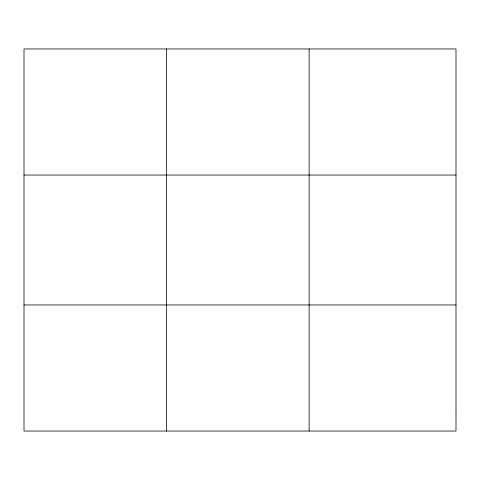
<?xml version="1.0" encoding="UTF-8"?>
<svg xmlns="http://www.w3.org/2000/svg" width="480" height="480" viewBox="0 0 480 480"><rect width="100%" height="100%" fill="white"/><g stroke="black" fill="none" stroke-linecap="round" stroke-linejoin="round"><path stroke-width="0.72" d="M166.56 431.046L166.56 48.954M309.12 431.046L309.12 48.954M24 175.044L456 175.044M24 304.956L456 304.956M456 413.028L456 431.046L24 431.046L24 48.954L456 48.954L456 413.028"/></g></svg>
